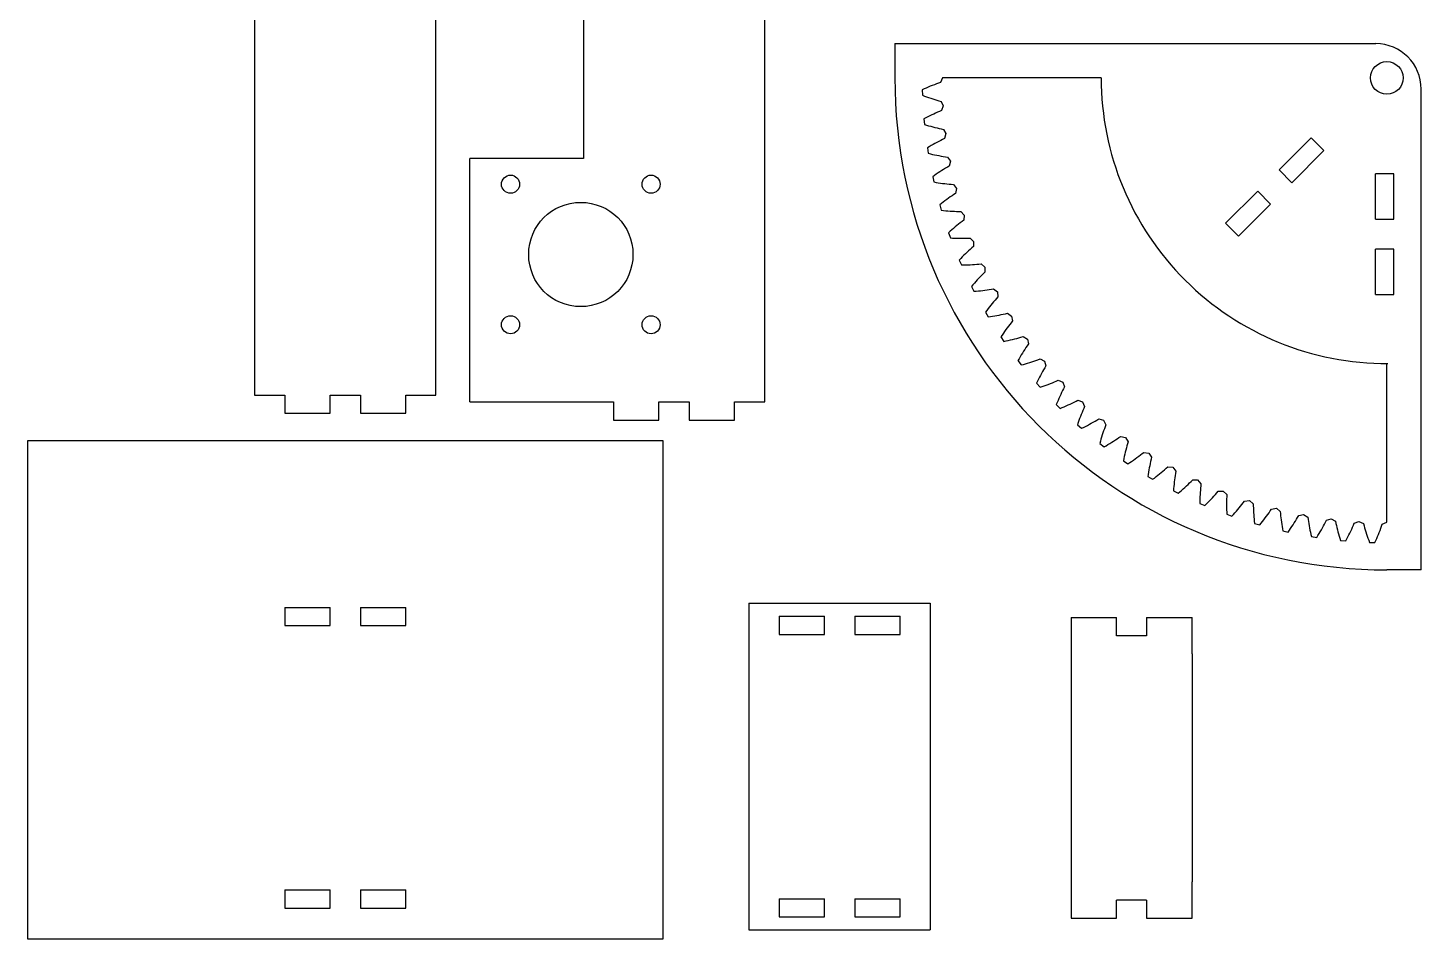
# Model space of a CAD drawing. Extents: x -1170 to -522, y -320 to 158.
# Drawn here: x -1170 to -862.8, y -320 to -119 of the extents above; entities that cross this region are included whole.
import ezdxf

# ---------------------------------------------------------------- set-up
doc = ezdxf.new("R2010")
doc.units = 0
doc.linetypes.add('K5LT_BASIC', pattern=[0])
doc.layers.get('0').update_dxf_attribs({"lineweight": 25, "true_color": 0xffffff})
doc.layers.add('Системный слой', color=7, linetype='Continuous', true_color=0xffffff)

msp = doc.modelspace()

# ---------------------------------------------------------------- linework, layer by layer
for p, q in [((-1120, -77), (-1120, -200)), ((-1080, -200), (-1080, -77)), ((-1047.5, -78.5), (-1047.5, -147.84)), ((-1007.5, -201.5), (-1007.5, -78.5)), ((-978.81, -122.49), (-872.75, -122.49)), ((-978.81, -122.49), (-978.81, -130.05)), ((-971.44, -132.08), (-971.89, -132.27)), ((-970.99, -131.89), (-971.44, -132.08)), ((-970.55, -131.72), (-970.99, -131.89)), ((-970.1, -131.55), (-970.55, -131.72)), ((-969.65, -131.38), (-970.1, -131.55)), ((-969.2, -131.22), (-969.65, -131.38)), ((-968.75, -131.05), (-969.2, -131.22)), ((-968.31, -130.05), (-968.75, -131.05)), ((-968.31, -130.05), (-968.31, -130.05)), ((-972.33, -132.47), (-972.78, -132.67)), ((-972.78, -132.67), (-972.74, -133.87)), ((-972.74, -133.87), (-972.28, -134.04)), ((-971.89, -132.27), (-972.33, -132.47)), ((-972.28, -134.04), (-971.82, -134.21)), ((-971.82, -134.21), (-971.37, -134.37)), ((-971.37, -134.37), (-970.91, -134.53)), ((-970.91, -134.53), (-970.45, -134.68)), ((-970.45, -134.68), (-970, -134.82)), ((-970, -134.82), (-969.54, -134.96)), ((-969.54, -134.96), (-969.08, -135.09)), ((-969.08, -135.09), (-968.62, -135.23)), ((-970.68, -138.21), (-971.11, -138.43)), ((-970.24, -138.01), (-970.68, -138.21)), ((-969.81, -137.81), (-970.24, -138.01)), ((-969.37, -137.62), (-969.81, -137.81)), ((-968.93, -137.42), (-969.37, -137.62)), ((-968.5, -137.23), (-968.93, -137.42)), ((-968.62, -135.23), (-968.12, -136.2)), ((-968.12, -136.2), (-968.5, -137.23)), ((-968.12, -136.2), (-968.12, -136.2)), ((-971.98, -138.87), (-972.41, -139.1)), ((-972.41, -139.1), (-972.3, -140.29)), ((-972.3, -140.29), (-971.83, -140.44)), ((-971.55, -138.64), (-971.98, -138.87)), ((-971.83, -140.44), (-971.36, -140.58)), ((-971.11, -138.43), (-971.55, -138.64)), ((-971.36, -140.58), (-970.9, -140.71)), ((-970.9, -140.71), (-970.43, -140.84)), ((-970.43, -140.84), (-969.96, -140.96)), ((-969.96, -140.96), (-969.5, -141.07)), ((-969.5, -141.07), (-969.03, -141.18)), ((-969.03, -141.18), (-968.57, -141.29)), ((-968.57, -141.29), (-968.1, -141.39)), ((-969.55, -144.27), (-969.97, -144.5)), ((-969.12, -144.04), (-969.55, -144.27)), ((-968.7, -143.82), (-969.12, -144.04)), ((-968.28, -143.6), (-968.7, -143.82)), ((-967.85, -143.39), (-968.28, -143.6)), ((-968.1, -141.39), (-967.54, -142.33)), ((-967.54, -142.33), (-967.85, -143.39)), ((-967.54, -142.33), (-967.54, -142.33)), ((-971.22, -145.24), (-971.64, -145.5)), ((-971.64, -145.5), (-971.45, -146.67)), ((-971.45, -146.67), (-970.98, -146.79)), ((-970.81, -144.98), (-971.22, -145.24)), ((-970.98, -146.79), (-970.5, -146.9)), ((-970.39, -144.74), (-970.81, -144.98)), ((-970.5, -146.9), (-970.03, -147.01)), ((-969.97, -144.5), (-970.39, -144.74)), ((-970.03, -147.01), (-969.56, -147.1)), ((-969.56, -147.1), (-969.08, -147.19)), ((-969.08, -147.19), (-968.61, -147.28)), ((-968.61, -147.28), (-968.14, -147.36)), ((-968.14, -147.36), (-967.67, -147.43)), ((-967.67, -147.43), (-967.2, -147.51)), ((-1047.5, -147.84), (-1072.5, -147.84)), ((-1072.5, -201.5), (-1072.5, -147.84)), ((-968.46, -150.47), (-968.86, -150.73)), ((-968.05, -150.22), (-968.46, -150.47)), ((-967.64, -149.97), (-968.05, -150.22)), ((-967.23, -149.73), (-967.64, -149.97)), ((-966.82, -149.48), (-967.23, -149.73)), ((-967.2, -147.51), (-966.57, -148.41)), ((-966.57, -148.41), (-966.82, -149.48)), ((-966.57, -148.41), (-966.57, -148.41)), ((-970.07, -151.54), (-970.47, -151.83)), ((-970.47, -151.83), (-970.21, -152.99)), ((-970.21, -152.99), (-969.73, -153.08)), ((-969.67, -151.27), (-970.07, -151.54)), ((-969.73, -153.08), (-969.25, -153.16)), ((-969.27, -150.99), (-969.67, -151.27)), ((-968.86, -150.73), (-969.27, -150.99)), ((-969.25, -153.16), (-968.77, -153.23)), ((-968.77, -153.23), (-968.29, -153.3)), ((-968.29, -153.3), (-967.81, -153.36)), ((-967.81, -153.36), (-967.34, -153.42)), ((-967.34, -153.42), (-966.86, -153.47)), ((-966.86, -153.47), (-966.39, -153.51)), ((-966.39, -153.51), (-965.91, -153.56)), ((-965.91, -153.56), (-965.23, -154.42)), ((-966.98, -156.59), (-967.37, -156.88)), ((-966.59, -156.31), (-966.98, -156.59)), ((-966.2, -156.04), (-966.59, -156.31)), ((-965.81, -155.77), (-966.2, -156.04)), ((-965.41, -155.51), (-965.81, -155.77)), ((-965.23, -154.42), (-965.41, -155.51)), ((-965.23, -154.42), (-965.23, -154.42)), ((-968.52, -157.76), (-968.9, -158.07)), ((-968.9, -158.07), (-968.57, -159.22)), ((-968.57, -159.22), (-968.09, -159.28)), ((-968.14, -157.46), (-968.52, -157.76)), ((-967.76, -157.17), (-968.14, -157.46)), ((-968.09, -159.28), (-967.6, -159.33)), ((-967.37, -156.88), (-967.76, -157.17)), ((-967.6, -159.33), (-967.12, -159.37)), ((-967.12, -159.37), (-966.64, -159.41)), ((-966.64, -159.41), (-966.16, -159.44)), ((-966.16, -159.44), (-965.68, -159.46)), ((-965.68, -159.46), (-965.2, -159.48)), ((-965.2, -159.48), (-964.72, -159.5)), ((-964.72, -159.5), (-964.25, -159.52)), ((-964.25, -159.52), (-963.51, -160.33)), ((-965.13, -162.61), (-965.5, -162.92)), ((-964.75, -162.31), (-965.13, -162.61)), ((-964.38, -162.01), (-964.75, -162.31)), ((-964, -161.72), (-964.38, -162.01)), ((-963.63, -161.43), (-964, -161.72)), ((-963.51, -160.33), (-963.63, -161.43)), ((-963.51, -160.33), (-963.51, -160.33)), ((-966.59, -163.88), (-966.95, -164.21)), ((-966.95, -164.21), (-966.55, -165.33)), ((-966.23, -163.55), (-966.59, -163.88)), ((-966.55, -165.33), (-966.06, -165.36)), ((-965.86, -163.23), (-966.23, -163.55)), ((-966.06, -165.36), (-965.57, -165.38)), ((-965.5, -162.92), (-965.86, -163.23)), ((-965.57, -165.38), (-965.09, -165.39)), ((-965.09, -165.39), (-964.6, -165.4)), ((-964.6, -165.4), (-964.12, -165.4)), ((-964.12, -165.4), (-963.64, -165.39)), ((-963.64, -165.39), (-963.16, -165.38)), ((-963.16, -165.38), (-962.69, -165.37)), ((-962.69, -165.37), (-962.21, -165.36)), ((-962.21, -165.36), (-961.43, -166.13)), ((-963.24, -168.83), (-963.59, -169.17)), ((-962.89, -168.5), (-963.24, -168.83)), ((-962.54, -168.17), (-962.89, -168.5)), ((-962.18, -167.86), (-962.54, -168.17)), ((-961.83, -167.54), (-962.18, -167.86)), ((-961.47, -167.22), (-961.83, -167.54)), ((-961.43, -166.13), (-961.47, -167.22)), ((-961.43, -166.13), (-961.43, -166.13)), ((-964.28, -169.86), (-964.61, -170.21)), ((-964.61, -170.21), (-964.14, -171.3)), ((-963.93, -169.51), (-964.28, -169.86)), ((-964.14, -171.3), (-963.65, -171.3)), ((-963.59, -169.17), (-963.93, -169.51)), ((-963.65, -171.3), (-963.16, -171.29)), ((-963.16, -171.29), (-962.68, -171.27)), ((-962.68, -171.27), (-962.2, -171.25)), ((-962.2, -171.25), (-961.72, -171.22)), ((-961.72, -171.22), (-961.24, -171.18)), ((-961.24, -171.18), (-960.76, -171.14)), ((-960.76, -171.14), (-960.29, -171.1)), ((-960.29, -171.1), (-959.81, -171.06)), ((-959.81, -171.06), (-958.98, -171.78)), ((-958.98, -171.78), (-958.98, -171.78)), ((-958.98, -171.78), (-958.96, -172.87)), ((-960.95, -174.95), (-961.27, -175.31)), ((-960.63, -174.59), (-960.95, -174.95)), ((-960.3, -174.24), (-960.63, -174.59)), ((-959.96, -173.89), (-960.3, -174.24)), ((-959.63, -173.55), (-959.96, -173.89)), ((-959.29, -173.21), (-959.63, -173.55)), ((-958.96, -172.87), (-959.29, -173.21)), ((-961.59, -175.68), (-961.91, -176.05)), ((-961.91, -176.05), (-961.37, -177.11)), ((-961.27, -175.31), (-961.59, -175.68)), ((-961.37, -177.11), (-960.88, -177.08)), ((-960.88, -177.08), (-960.39, -177.04)), ((-960.39, -177.04), (-959.91, -176.99)), ((-959.91, -176.99), (-959.43, -176.94)), ((-959.43, -176.94), (-958.95, -176.88)), ((-958.95, -176.88), (-958.48, -176.81)), ((-958.48, -176.81), (-958, -176.74)), ((-958, -176.74), (-957.53, -176.67)), ((-957.53, -176.67), (-957.06, -176.6)), ((-957.06, -176.6), (-956.19, -177.26)), ((-956.19, -177.26), (-956.19, -177.26)), ((-956.19, -177.26), (-956.09, -178.36)), ((-958.25, -180.93), (-958.55, -181.32)), ((-957.95, -180.55), (-958.25, -180.93)), ((-957.65, -180.17), (-957.95, -180.55)), ((-957.34, -179.8), (-957.65, -180.17)), ((-957.04, -179.43), (-957.34, -179.8)), ((-956.72, -179.07), (-957.04, -179.43)), ((-956.41, -178.72), (-956.72, -179.07)), ((-956.09, -178.36), (-956.41, -178.72)), ((-958.55, -181.32), (-958.84, -181.71)), ((-958.84, -181.71), (-958.23, -182.74)), ((-958.23, -182.74), (-957.75, -182.67)), ((-957.75, -182.67), (-957.26, -182.6)), ((-957.26, -182.6), (-956.78, -182.52)), ((-956.78, -182.52), (-956.31, -182.44)), ((-956.31, -182.44), (-955.84, -182.35)), ((-955.84, -182.35), (-955.37, -182.26)), ((-955.37, -182.26), (-954.9, -182.16)), ((-954.9, -182.16), (-954.43, -182.05)), ((-954.43, -182.05), (-953.97, -181.95)), ((-953.97, -181.95), (-953.05, -182.56)), ((-953.18, -184.03), (-953.47, -184.4)), ((-952.89, -183.65), (-953.18, -184.03)), ((-953.05, -182.56), (-953.05, -182.56)), ((-953.05, -182.56), (-952.89, -183.65)), ((-955.15, -186.76), (-955.42, -187.17)), ((-955.42, -187.17), (-954.75, -188.16)), ((-954.88, -186.35), (-955.15, -186.76)), ((-954.61, -185.95), (-954.88, -186.35)), ((-954.33, -185.56), (-954.61, -185.95)), ((-954.05, -185.17), (-954.33, -185.56)), ((-953.76, -184.78), (-954.05, -185.17)), ((-953.47, -184.4), (-953.76, -184.78)), ((-951.92, -187.49), (-951.46, -187.36)), ((-951.46, -187.36), (-951, -187.23)), ((-951, -187.23), (-950.54, -187.1)), ((-950.54, -187.1), (-949.59, -187.65)), ((-954.75, -188.16), (-954.27, -188.06)), ((-954.27, -188.06), (-953.79, -187.96)), ((-953.79, -187.96), (-953.32, -187.85)), ((-953.32, -187.85), (-952.85, -187.74)), ((-952.85, -187.74), (-952.38, -187.62)), ((-952.38, -187.62), (-951.92, -187.49)), ((-950.42, -190.32), (-950.68, -190.72)), ((-950.16, -189.91), (-950.42, -190.32)), ((-949.9, -189.52), (-950.16, -189.91)), ((-949.63, -189.12), (-949.9, -189.52)), ((-949.36, -188.73), (-949.63, -189.12)), ((-949.59, -187.65), (-949.59, -187.65)), ((-949.59, -187.65), (-949.36, -188.73)), ((-951.42, -191.97), (-951.66, -192.4)), ((-951.66, -192.4), (-950.93, -193.34)), ((-951.18, -191.55), (-951.42, -191.97)), ((-950.93, -191.13), (-951.18, -191.55)), ((-950.68, -190.72), (-950.93, -191.13)), ((-950.93, -193.34), (-950.46, -193.22)), ((-950.46, -193.22), (-949.99, -193.09)), ((-949.99, -193.09), (-949.53, -192.95)), ((-949.53, -192.95), (-949.06, -192.81)), ((-949.06, -192.81), (-948.61, -192.66)), ((-948.61, -192.66), (-948.15, -192.51)), ((-948.15, -192.51), (-947.7, -192.35)), ((-947.7, -192.35), (-947.25, -192.19)), ((-947.25, -192.19), (-946.8, -192.03)), ((-946.8, -192.03), (-945.82, -192.52)), ((-945.82, -192.52), (-945.82, -192.52)), ((-945.82, -192.52), (-945.52, -193.58)), ((-870.31, -228.05), (-870.31, -193.05)), ((-947.16, -196.51), (-947.38, -196.94)), ((-946.94, -196.08), (-947.16, -196.51)), ((-946.71, -195.65), (-946.94, -196.08)), ((-946.48, -195.23), (-946.71, -195.65)), ((-946.25, -194.81), (-946.48, -195.23)), ((-946.01, -194.4), (-946.25, -194.81)), ((-945.76, -193.99), (-946.01, -194.4)), ((-945.52, -193.58), (-945.76, -193.99)), ((-947.38, -196.94), (-947.59, -197.39)), ((-947.59, -197.39), (-946.8, -198.28)), ((-946.8, -198.28), (-946.34, -198.12)), ((-946.34, -198.12), (-945.88, -197.96)), ((-945.88, -197.96), (-945.42, -197.8)), ((-945.42, -197.8), (-944.97, -197.63)), ((-944.97, -197.63), (-944.52, -197.45)), ((-944.52, -197.45), (-944.08, -197.27)), ((-944.08, -197.27), (-943.64, -197.08)), ((-943.64, -197.08), (-943.2, -196.9)), ((-943.2, -196.9), (-942.76, -196.71)), ((-942.76, -196.71), (-941.75, -197.14)), ((-942.03, -199.45), (-942.24, -199.88)), ((-941.82, -199.02), (-942.03, -199.45)), ((-941.6, -198.6), (-941.82, -199.02)), ((-941.75, -197.14), (-941.75, -197.14)), ((-941.75, -197.14), (-941.39, -198.17)), ((-941.39, -198.17), (-941.6, -198.6)), ((-1120, -200), (-1113.33, -200)), ((-1113.33, -200), (-1113.33, -204)), ((-1103.33, -204), (-1103.33, -200)), ((-1103.33, -200), (-1096.67, -200)), ((-1096.67, -200), (-1096.67, -204)), ((-1086.67, -204), (-1086.67, -200)), ((-1086.67, -200), (-1080, -200)), ((-1072.5, -201.5), (-1040.83, -201.5)), ((-1040.83, -201.5), (-1040.83, -205.5)), ((-1030.83, -205.5), (-1030.83, -201.5)), ((-1030.83, -201.5), (-1024.17, -201.5)), ((-1024.17, -201.5), (-1024.17, -205.5)), ((-1014.17, -205.5), (-1014.17, -201.5)), ((-1014.17, -201.5), (-1007.5, -201.5)), ((-943.02, -201.65), (-943.21, -202.11)), ((-943.21, -202.11), (-942.37, -202.95)), ((-942.83, -201.2), (-943.02, -201.65)), ((-942.64, -200.76), (-942.83, -201.2)), ((-942.44, -200.32), (-942.64, -200.76)), ((-942.24, -199.88), (-942.44, -200.32)), ((-942.37, -202.95), (-941.91, -202.76)), ((-941.91, -202.76), (-941.46, -202.57)), ((-941.46, -202.57), (-941.02, -202.38)), ((-941.02, -202.38), (-940.58, -202.18)), ((-940.58, -202.18), (-940.14, -201.98)), ((-940.14, -201.98), (-939.71, -201.77)), ((-939.71, -201.77), (-939.28, -201.56)), ((-939.28, -201.56), (-938.86, -201.34)), ((-938.86, -201.34), (-938.43, -201.13)), ((-938.43, -201.13), (-937.4, -201.49)), ((-937.4, -201.49), (-937.4, -201.49)), ((-937.4, -201.49), (-936.97, -202.5)), ((-936.97, -202.5), (-937.16, -202.94)), ((-1113.33, -204), (-1103.33, -204)), ((-1096.67, -204), (-1086.67, -204)), ((-1040.83, -205.5), (-1030.83, -205.5)), ((-1024.17, -205.5), (-1014.17, -205.5)), ((-938.22, -205.62), (-938.38, -206.08)), ((-938.06, -205.16), (-938.22, -205.62)), ((-937.89, -204.71), (-938.06, -205.16)), ((-937.71, -204.26), (-937.89, -204.71)), ((-937.53, -203.82), (-937.71, -204.26)), ((-937.34, -203.38), (-937.53, -203.82)), ((-937.16, -202.94), (-937.34, -203.38)), ((-935.07, -205.99), (-934.66, -205.74)), ((-934.66, -205.74), (-934.25, -205.5)), ((-934.25, -205.5), (-933.84, -205.26)), ((-933.84, -205.26), (-932.78, -205.56)), ((-932.78, -205.56), (-932.78, -205.56)), ((-932.78, -205.56), (-932.29, -206.54)), ((-938.38, -206.08), (-938.54, -206.54)), ((-938.54, -206.54), (-937.65, -207.33)), ((-937.65, -207.33), (-937.2, -207.12)), ((-937.2, -207.12), (-936.77, -206.9)), ((-936.77, -206.9), (-936.34, -206.68)), ((-936.34, -206.68), (-935.91, -206.45)), ((-935.91, -206.45), (-935.49, -206.22)), ((-935.49, -206.22), (-935.07, -205.99)), ((-933.07, -208.8), (-933.21, -209.27)), ((-932.92, -208.35), (-933.07, -208.8)), ((-932.77, -207.89), (-932.92, -208.35)), ((-932.61, -207.44), (-932.77, -207.89)), ((-932.45, -206.99), (-932.61, -207.44)), ((-932.29, -206.54), (-932.45, -206.99)), ((-1170, -210), (-1030, -210)), ((-1170, -320), (-1170, -210)), ((-1030, -210), (-1030, -320)), ((-933.48, -210.2), (-933.6, -210.67)), ((-933.6, -210.67), (-932.66, -211.4)), ((-933.35, -209.73), (-933.48, -210.2)), ((-933.21, -209.27), (-933.35, -209.73)), ((-932.66, -211.4), (-932.23, -211.16)), ((-932.23, -211.16), (-931.81, -210.92)), ((-931.81, -210.92), (-931.39, -210.67)), ((-931.39, -210.67), (-930.98, -210.42)), ((-930.98, -210.42), (-930.58, -210.16)), ((-930.58, -210.16), (-930.17, -209.9)), ((-930.17, -209.9), (-929.78, -209.64)), ((-929.78, -209.64), (-929.38, -209.37)), ((-929.38, -209.37), (-928.99, -209.1)), ((-928.99, -209.1), (-927.91, -209.33)), ((-927.91, -209.33), (-927.91, -209.33)), ((-927.91, -209.33), (-927.36, -210.28)), ((-927.75, -211.66), (-927.88, -212.12)), ((-927.62, -211.2), (-927.75, -211.66)), ((-927.49, -210.74), (-927.62, -211.2)), ((-927.36, -210.28), (-927.49, -210.74)), ((-928.32, -214.01), (-928.42, -214.49)), ((-928.42, -214.49), (-927.43, -215.16)), ((-928.22, -213.53), (-928.32, -214.01)), ((-928.11, -213.06), (-928.22, -213.53)), ((-928, -212.59), (-928.11, -213.06)), ((-927.88, -212.12), (-928, -212.59)), ((-927.43, -215.16), (-927.02, -214.89)), ((-927.02, -214.89), (-926.61, -214.62)), ((-926.61, -214.62), (-926.21, -214.35)), ((-926.21, -214.35), (-925.82, -214.07)), ((-925.82, -214.07), (-925.43, -213.79)), ((-925.43, -213.79), (-925.04, -213.5)), ((-925.04, -213.5), (-924.66, -213.21)), ((-924.66, -213.21), (-924.29, -212.92)), ((-924.29, -212.92), (-923.91, -212.63)), ((-923.91, -212.63), (-922.82, -212.79)), ((-922.82, -212.79), (-922.82, -212.79)), ((-922.82, -212.79), (-922.21, -213.71)), ((-922.42, -214.64), (-922.52, -215.11)), ((-922.31, -214.17), (-922.42, -214.64)), ((-922.21, -213.71), (-922.31, -214.17)), ((-922.93, -217.49), (-923, -217.97)), ((-923, -217.97), (-921.97, -218.58)), ((-922.86, -217), (-922.93, -217.49)), ((-922.78, -216.52), (-922.86, -217)), ((-922.7, -216.05), (-922.78, -216.52)), ((-922.61, -215.58), (-922.7, -216.05)), ((-922.52, -215.11), (-922.61, -215.58)), ((-921.58, -218.29), (-921.19, -217.99)), ((-921.19, -217.99), (-920.81, -217.69)), ((-920.81, -217.69), (-920.43, -217.39)), ((-920.43, -217.39), (-920.06, -217.08)), ((-920.06, -217.08), (-919.69, -216.77)), ((-919.69, -216.77), (-919.33, -216.46)), ((-919.33, -216.46), (-918.98, -216.15)), ((-918.98, -216.15), (-918.62, -215.83)), ((-918.62, -215.83), (-917.52, -215.93)), ((-917.52, -215.93), (-917.52, -215.93)), ((-917.52, -215.93), (-916.86, -216.8)), ((-917, -217.74), (-917.07, -218.22)), ((-916.93, -217.27), (-917, -217.74)), ((-916.86, -216.8), (-916.93, -217.27)), ((-921.97, -218.58), (-921.58, -218.29)), ((-917.34, -220.62), (-917.37, -221.11)), ((-917.37, -221.11), (-916.31, -221.65)), ((-917.3, -220.13), (-917.34, -220.62)), ((-917.25, -219.65), (-917.3, -220.13)), ((-917.2, -219.17), (-917.25, -219.65)), ((-917.14, -218.69), (-917.2, -219.17)), ((-917.07, -218.22), (-917.14, -218.69)), ((-915.94, -221.33), (-915.57, -221.01)), ((-915.57, -221.01), (-915.21, -220.69)), ((-915.21, -220.69), (-914.85, -220.37)), ((-914.85, -220.37), (-914.5, -220.04)), ((-914.5, -220.04), (-914.15, -219.7)), ((-914.15, -219.7), (-913.81, -219.37)), ((-913.81, -219.37), (-913.47, -219.03)), ((-913.47, -219.03), (-913.13, -218.7)), ((-913.13, -218.7), (-912.04, -218.72)), ((-912.04, -218.72), (-912.04, -218.72)), ((-912.04, -218.72), (-911.32, -219.55)), ((-911.44, -220.98), (-911.48, -221.46)), ((-911.4, -220.5), (-911.44, -220.98)), ((-911.36, -220.03), (-911.4, -220.5)), ((-911.32, -219.55), (-911.36, -220.03)), ((-907.8, -221.57), (-907.48, -221.21)), ((-907.48, -221.21), (-906.39, -221.17)), ((-906.39, -221.17), (-906.39, -221.17)), ((-906.39, -221.17), (-905.62, -221.95)), ((-916.31, -221.65), (-915.94, -221.33)), ((-911.55, -222.9), (-911.56, -223.39)), ((-911.56, -223.39), (-911.56, -223.88)), ((-911.56, -223.88), (-910.47, -224.35)), ((-911.53, -222.42), (-911.55, -222.9)), ((-911.51, -221.94), (-911.53, -222.42)), ((-911.48, -221.46), (-911.51, -221.94)), ((-910.47, -224.35), (-910.12, -224.02)), ((-910.12, -224.02), (-909.77, -223.67)), ((-909.77, -223.67), (-909.43, -223.33)), ((-909.43, -223.33), (-909.09, -222.98)), ((-909.09, -222.98), (-908.76, -222.63)), ((-908.76, -222.63), (-908.44, -222.28)), ((-908.44, -222.28), (-908.12, -221.92)), ((-908.12, -221.92), (-907.8, -221.57)), ((-905.65, -223.38), (-905.66, -223.86)), ((-905.66, -223.86), (-905.66, -224.34)), ((-905.64, -222.9), (-905.65, -223.38)), ((-905.63, -222.43), (-905.64, -222.9)), ((-905.62, -221.95), (-905.63, -222.43)), ((-902.57, -224.49), (-902.27, -224.12)), ((-902.27, -224.12), (-901.98, -223.74)), ((-901.98, -223.74), (-901.69, -223.37)), ((-901.69, -223.37), (-900.59, -223.25)), ((-900.59, -223.25), (-900.59, -223.25)), ((-900.59, -223.25), (-899.78, -223.99)), ((-899.78, -223.99), (-899.76, -224.46)), ((-905.66, -224.34), (-905.65, -224.82)), ((-905.65, -224.82), (-905.64, -225.31)), ((-905.64, -225.31), (-905.62, -225.8)), ((-905.62, -225.8), (-905.59, -226.29)), ((-905.59, -226.29), (-904.47, -226.69)), ((-904.47, -226.69), (-904.14, -226.33)), ((-904.14, -226.33), (-903.81, -225.97)), ((-903.81, -225.97), (-903.49, -225.6)), ((-903.49, -225.6), (-903.18, -225.23)), ((-903.18, -225.23), (-902.87, -224.86)), ((-902.87, -224.86), (-902.57, -224.49)), ((-899.76, -224.46), (-899.74, -224.94)), ((-899.74, -224.94), (-899.72, -225.42)), ((-899.72, -225.42), (-899.7, -225.9)), ((-899.7, -225.9), (-899.67, -226.38)), ((-899.67, -226.38), (-899.63, -226.86)), ((-899.63, -226.86), (-899.59, -227.34)), ((-899.59, -227.34), (-899.54, -227.83)), ((-897.43, -227.5), (-897.14, -227.11)), ((-897.14, -227.11), (-896.85, -226.72)), ((-896.85, -226.72), (-896.57, -226.33)), ((-896.57, -226.33), (-896.3, -225.94)), ((-896.3, -225.94), (-896.03, -225.55)), ((-896.03, -225.55), (-895.77, -225.15)), ((-895.77, -225.15), (-894.68, -224.97)), ((-894.68, -224.97), (-894.68, -224.97)), ((-894.68, -224.97), (-893.82, -225.65)), ((-893.82, -225.65), (-893.77, -226.13)), ((-893.77, -226.13), (-893.73, -226.6)), ((-893.73, -226.6), (-893.68, -227.08)), ((-893.68, -227.08), (-893.62, -227.55)), ((-890.23, -227.38), (-889.99, -226.97)), ((-889.99, -226.97), (-889.74, -226.56)), ((-889.74, -226.56), (-888.67, -226.31)), ((-888.67, -226.31), (-888.67, -226.31)), ((-888.67, -226.31), (-887.77, -226.94)), ((-887.77, -226.94), (-887.69, -227.41)), ((-883.65, -227.59), (-882.59, -227.28)), ((-882.59, -227.28), (-882.59, -227.28)), ((-882.59, -227.28), (-881.65, -227.84)), ((-899.54, -227.83), (-899.48, -228.31)), ((-899.48, -228.31), (-898.33, -228.64)), ((-898.33, -228.64), (-898.02, -228.26)), ((-898.02, -228.26), (-897.72, -227.88)), ((-897.72, -227.88), (-897.43, -227.5)), ((-893.62, -227.55), (-893.56, -228.03)), ((-893.56, -228.03), (-893.49, -228.51)), ((-893.49, -228.51), (-893.42, -228.99)), ((-893.42, -228.99), (-893.34, -229.47)), ((-893.34, -229.47), (-893.25, -229.95)), ((-893.25, -229.95), (-892.09, -230.21)), ((-892.09, -230.21), (-891.8, -229.81)), ((-891.8, -229.81), (-891.53, -229.41)), ((-891.53, -229.41), (-891.25, -229.01)), ((-891.25, -229.01), (-890.99, -228.6)), ((-890.99, -228.6), (-890.73, -228.2)), ((-890.73, -228.2), (-890.48, -227.79)), ((-890.48, -227.79), (-890.23, -227.38)), ((-887.69, -227.41), (-887.62, -227.88)), ((-887.62, -227.88), (-887.54, -228.35)), ((-887.54, -228.35), (-887.46, -228.82)), ((-887.46, -228.82), (-887.36, -229.3)), ((-887.36, -229.3), (-887.27, -229.77)), ((-887.27, -229.77), (-887.16, -230.24)), ((-887.16, -230.24), (-887.05, -230.72)), ((-885.24, -230.55), (-885, -230.13)), ((-885, -230.13), (-884.76, -229.71)), ((-884.76, -229.71), (-884.53, -229.29)), ((-884.53, -229.29), (-884.3, -228.86)), ((-884.3, -228.86), (-884.08, -228.44)), ((-884.08, -228.44), (-883.86, -228.02)), ((-883.86, -228.02), (-883.65, -227.59)), ((-881.65, -227.84), (-881.55, -228.31)), ((-881.55, -228.31), (-881.44, -228.77)), ((-881.44, -228.77), (-881.33, -229.24)), ((-881.33, -229.24), (-881.22, -229.7)), ((-881.22, -229.7), (-881.1, -230.17)), ((-881.1, -230.17), (-880.97, -230.64)), ((-878.69, -230.85), (-878.47, -230.42)), ((-878.47, -230.42), (-878.27, -229.98)), ((-878.27, -229.98), (-878.07, -229.55)), ((-878.07, -229.55), (-877.88, -229.11)), ((-877.88, -229.11), (-877.69, -228.67)), ((-877.69, -228.67), (-877.49, -228.24)), ((-877.49, -228.24), (-876.46, -227.86)), ((-876.46, -227.86), (-876.46, -227.86)), ((-876.46, -227.86), (-875.49, -228.36)), ((-875.49, -228.36), (-875.35, -228.82)), ((-875.35, -228.82), (-875.22, -229.28)), ((-875.22, -229.28), (-875.08, -229.74)), ((-875.08, -229.74), (-874.94, -230.19)), ((-874.94, -230.19), (-874.79, -230.65)), ((-872.15, -230.73), (-871.98, -230.29)), ((-871.98, -230.29), (-871.81, -229.84)), ((-871.81, -229.84), (-871.64, -229.39)), ((-871.64, -229.39), (-871.48, -228.94)), ((-871.48, -228.94), (-871.31, -228.49)), ((-871.31, -228.49), (-870.31, -228.05)), ((-870.31, -228.05), (-870.31, -228.05)), ((-887.05, -230.72), (-886.93, -231.19)), ((-886.93, -231.19), (-885.76, -231.38)), ((-885.76, -231.38), (-885.5, -230.96)), ((-885.5, -230.96), (-885.24, -230.55)), ((-880.97, -230.64), (-880.84, -231.1)), ((-880.84, -231.1), (-880.7, -231.57)), ((-880.7, -231.57), (-880.55, -232.04)), ((-880.55, -232.04), (-879.36, -232.15)), ((-879.36, -232.15), (-879.13, -231.72)), ((-879.13, -231.72), (-878.9, -231.29)), ((-878.9, -231.29), (-878.69, -230.85)), ((-874.79, -230.65), (-874.63, -231.11)), ((-874.63, -231.11), (-874.47, -231.56)), ((-874.47, -231.56), (-874.3, -232.02)), ((-874.3, -232.02), (-874.13, -232.48)), ((-874.13, -232.48), (-872.93, -232.52)), ((-872.93, -232.52), (-872.73, -232.07)), ((-872.73, -232.07), (-872.53, -231.63)), ((-872.53, -231.63), (-872.34, -231.18)), ((-872.34, -231.18), (-872.15, -230.73)), ((-862.75, -238.55), (-870.31, -238.55)), ((-1113.33, -246.85), (-1113.33, -250.85)), ((-1113.33, -246.85), (-1103.33, -246.85)), ((-1103.33, -250.85), (-1103.33, -246.85)), ((-1096.67, -246.85), (-1096.67, -250.85)), ((-1096.67, -246.85), (-1086.67, -246.85)), ((-1086.67, -250.85), (-1086.67, -246.85)), ((-1011, -245.93), (-1011, -317.93)), ((-1011, -245.93), (-971, -245.93)), ((-1004.33, -248.78), (-1004.33, -252.78)), ((-1004.33, -248.78), (-994.33, -248.78)), ((-994.33, -252.78), (-994.33, -248.78)), ((-987.67, -248.78), (-987.67, -252.78)), ((-987.67, -248.78), (-977.67, -248.78)), ((-977.67, -252.78), (-977.67, -248.78)), ((-971, -245.93), (-971, -317.93)), ((-1113.33, -250.85), (-1103.33, -250.85)), ((-1096.67, -250.85), (-1086.67, -250.85)), ((-1004.33, -252.78), (-994.33, -252.78)), ((-987.67, -252.78), (-977.67, -252.78)), ((-1113.33, -309.15), (-1113.33, -313.15)), ((-1113.33, -309.15), (-1103.33, -309.15)), ((-1103.33, -313.15), (-1103.33, -309.15)), ((-1096.67, -309.15), (-1096.67, -313.15)), ((-1096.67, -309.15), (-1086.67, -309.15)), ((-1086.67, -313.15), (-1086.67, -309.15)), ((-1113.33, -313.15), (-1103.33, -313.15)), ((-1096.67, -313.15), (-1086.67, -313.15)), ((-1004.33, -311.08), (-1004.33, -315.08)), ((-1004.33, -311.08), (-994.33, -311.08)), ((-994.33, -315.08), (-994.33, -311.08)), ((-987.67, -311.08), (-987.67, -315.08)), ((-987.67, -311.08), (-977.67, -311.08)), ((-977.67, -315.08), (-977.67, -311.08)), ((-1004.33, -315.08), (-994.33, -315.08)), ((-987.67, -315.08), (-977.67, -315.08)), ((-1011, -317.93), (-971, -317.93)), ((-1030, -320), (-1170, -320))]:
    msp.add_line(p, q)
at = {"color": 1, "true_color": 0xff0000}
for p, q in [((-894.08, -150.32), (-887, -143.25)), ((-884.18, -146.08), (-887, -143.25)), ((-891.25, -153.15), (-884.18, -146.08)), ((-894.08, -150.32), (-891.25, -153.15)), ((-868.78, -151.19), (-872.78, -151.19)), ((-872.78, -161.19), (-872.78, -151.19)), ((-868.78, -161.19), (-868.78, -151.19)), ((-905.86, -162.11), (-898.79, -155.03)), ((-895.96, -157.86), (-898.79, -155.03)), ((-903.03, -164.93), (-895.96, -157.86)), ((-905.86, -162.11), (-903.03, -164.93)), ((-872.78, -161.19), (-868.78, -161.19)), ((-868.78, -167.85), (-872.78, -167.85)), ((-872.78, -177.85), (-872.78, -167.85)), ((-868.78, -177.85), (-868.78, -167.85)), ((-872.78, -177.85), (-868.78, -177.85)), ((-939.95, -249.09), (-939.95, -257.09)), ((-939.95, -249.09), (-929.95, -249.09)), ((-929.95, -253.09), (-929.95, -249.09)), ((-923.28, -249.09), (-923.28, -253.09)), ((-923.28, -249.09), (-913.28, -249.09)), ((-913.28, -257.09), (-913.28, -249.09)), ((-923.28, -253.09), (-929.95, -253.09)), ((-939.95, -257.09), (-939.95, -307.39)), ((-913.28, -257.09), (-913.28, -307.39)), ((-939.95, -307.39), (-939.95, -315.39)), ((-913.28, -315.39), (-913.28, -307.39)), ((-929.95, -315.39), (-929.95, -311.39)), ((-923.28, -311.39), (-929.95, -311.39)), ((-923.28, -311.39), (-923.28, -315.39)), ((-939.95, -315.39), (-929.95, -315.39)), ((-923.28, -315.39), (-913.28, -315.39))]:
    msp.add_line(p, q, dxfattribs=at)
msp.add_circle((-870.31, -130.05), 3.6)
at = {"color": 3, "true_color": 0x00ff00}
for centre, radius in [((-1063.56, -153.49), 2), ((-1032.56, -153.49), 2), ((-1048.06, -168.99), 11.5), ((-1063.56, -184.49), 2), ((-1032.56, -184.49), 2)]:
    msp.add_circle(centre, radius, dxfattribs=at)
for centre, radius, start, end in [((-872.75, -132.49), 10, 0, 90), ((-870.31, -130.05), 108.5, 180, 270), ((-870.31, -130.05), 63, 179.9932, 270.2258)]:
    msp.add_arc(centre, radius, start, end)
at = {"layer": 'Системный слой', "color": 0, "linetype": 'K5LT_BASIC'}
for p, q in [((-933.31, -130.04), (-968.31, -130.05)), ((-862.75, -238.55), (-862.75, -132.49))]:
    msp.add_line(p, q, dxfattribs=at)

doc.saveas('drawing.dxf')
